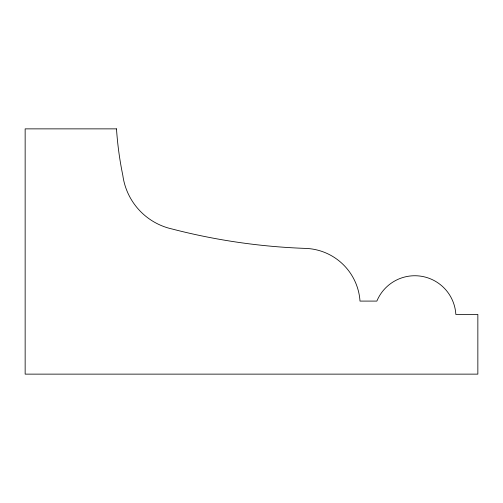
<?xml version="1.0" encoding="UTF-8"?>
<svg xmlns="http://www.w3.org/2000/svg" width="503" height="503" viewBox="0 0 503 503"><rect width="100%" height="100%" fill="white"/><g stroke="black" fill="none" stroke-linecap="round" stroke-linejoin="round"><path stroke-width="0.75" d="M116.495 128.869L25.15 128.869L25.15 374.131L477.85 374.131L477.85 314.45L455.844 314.45A41.095 41.095 0 0 0 376.86 301.09L360.003 301.09A56.562 56.562 0 0 0 304.491 248.363A618.665 618.665 0 0 1 171.976 228.966A63.68 63.68 0 0 1 122.82 175.365A340.286 340.286 0 0 1 116.495 128.869"/></g></svg>
